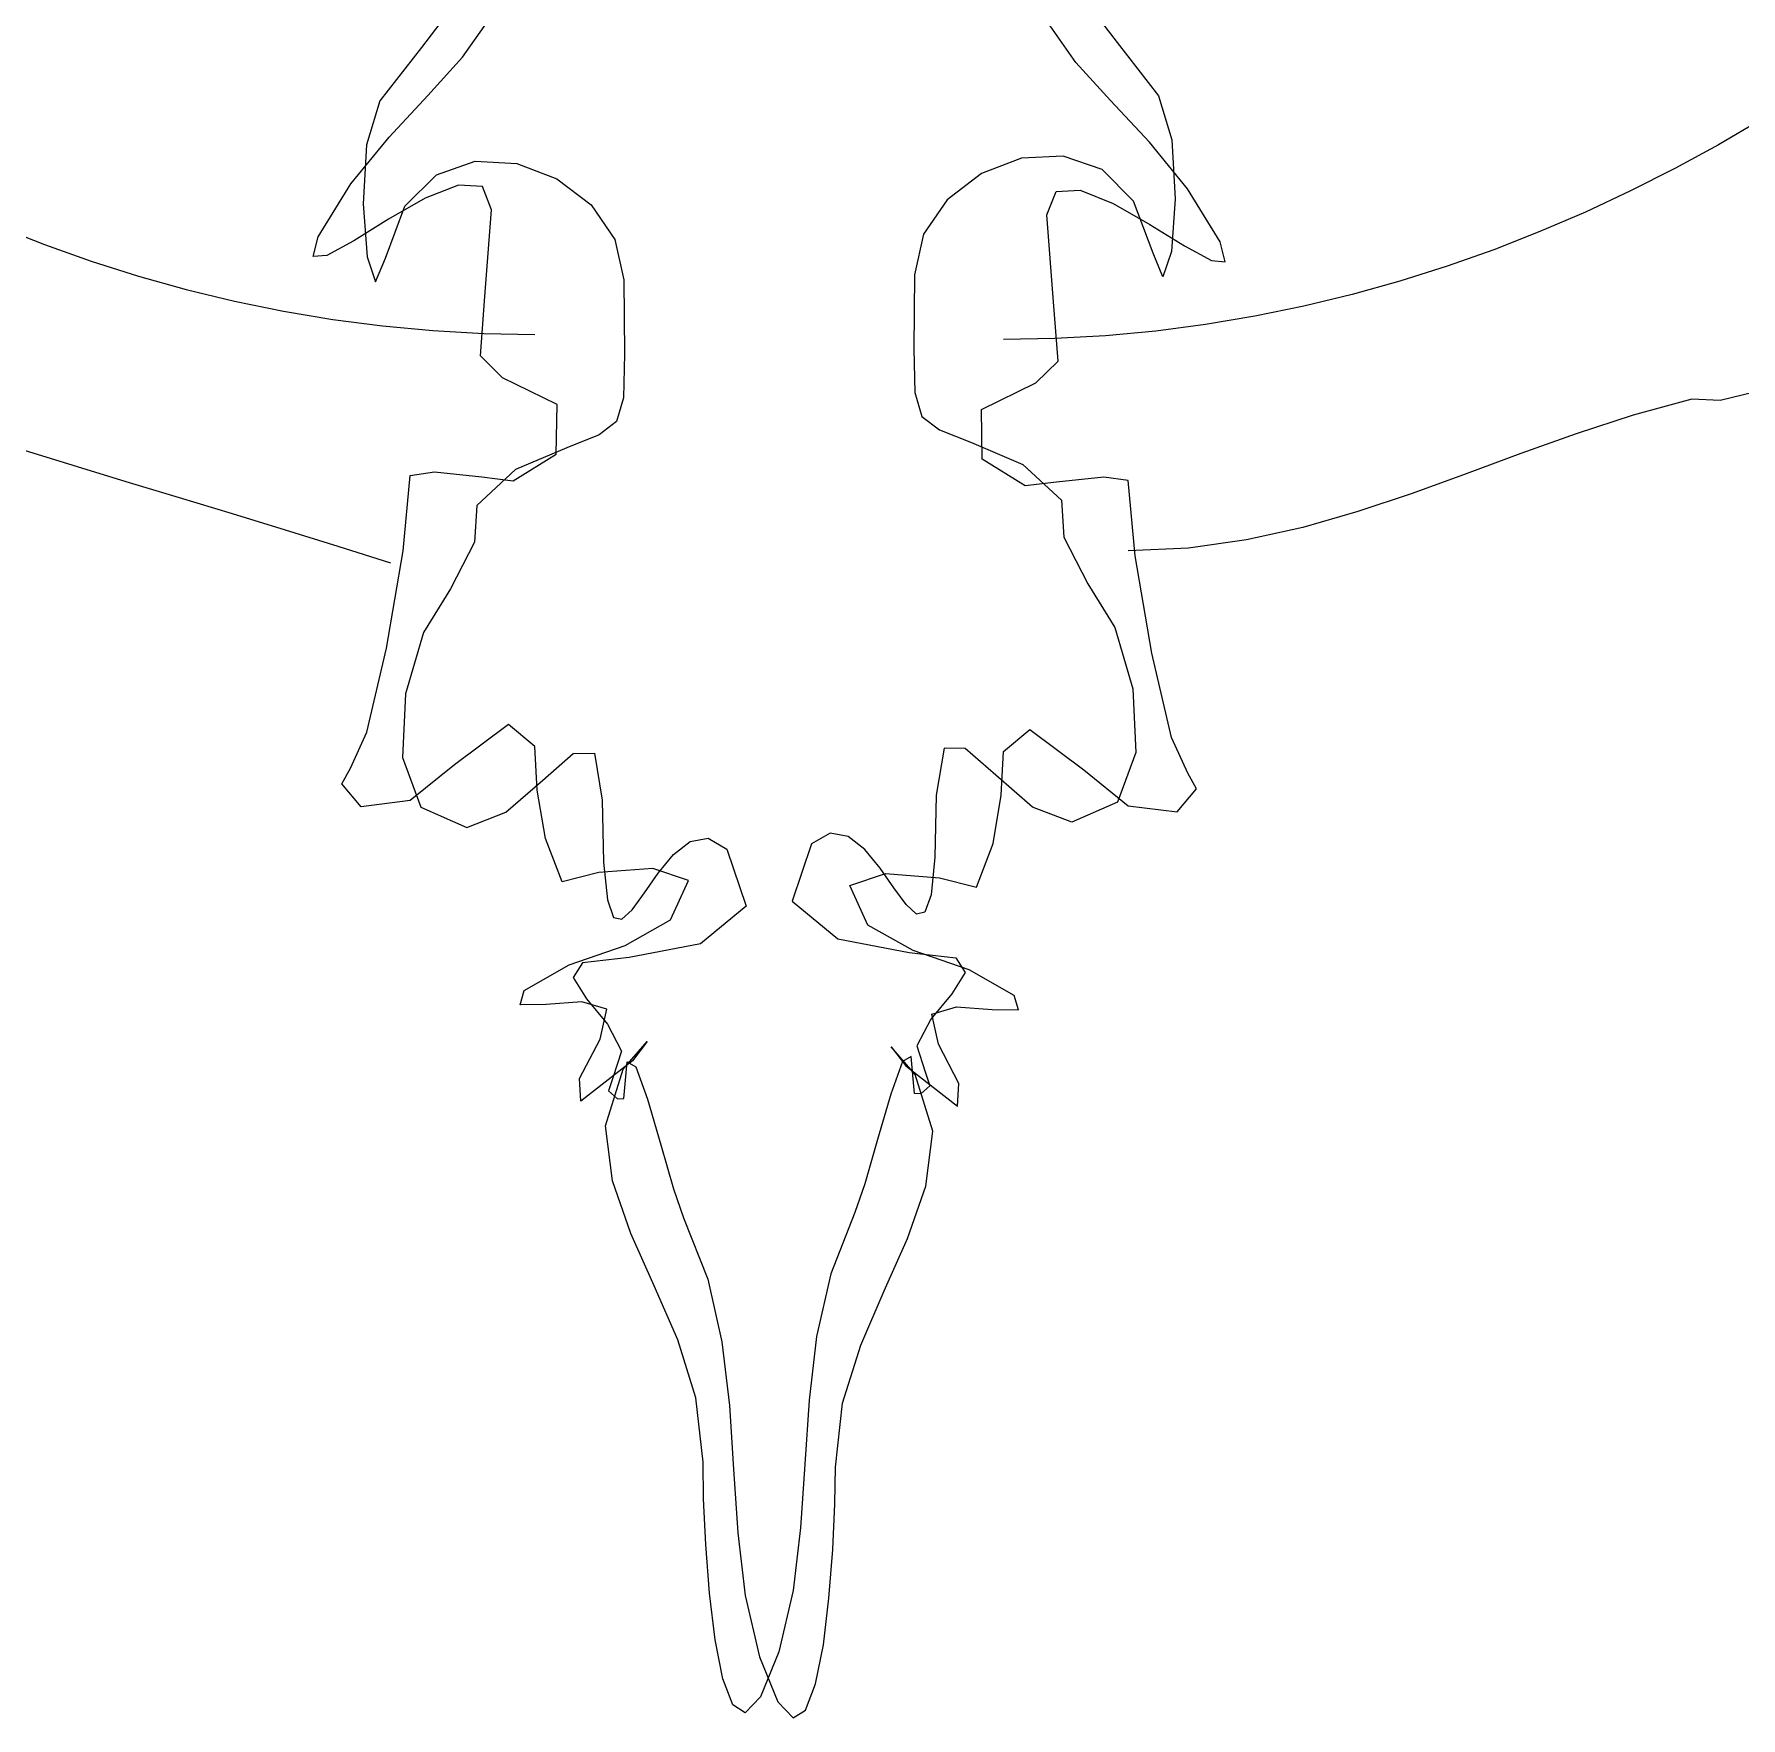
# Model space of a CAD drawing. Header units: centimetres. Extents: x 134057 to 145613, y 5028 to 39996.
# Drawn here: x 141053.73 to 141096.34, y 32791.62 to 32833.66 of the extents above; entities that cross this region are included whole.
import ezdxf

# ---------------------------------------------------------------- set-up
doc = ezdxf.new("R2010")
doc.units = ezdxf.units.CM
doc.layers.add('TEXT', color=3, linetype='Continuous', lineweight=20)

msp = doc.modelspace()

# ---------------------------------------------------------------- linework, layer by layer
at = {"layer": 'TEXT', "color": 2, "linetype": 'Continuous', "lineweight": 13}
for p, q in [((141064.345, 32834.561), (141063.4, 32833.325)), ((141064.345, 32834.561), (141063.4, 32833.325)), ((141079.823, 32834.688), (141080.769, 32833.453)), ((141079.823, 32834.688), (141080.769, 32833.453)), ((141064.425, 32833.081), (141065.069, 32833.992)), ((141064.425, 32833.081), (141065.069, 32833.992)), ((141079.743, 32832.953), (141079.1, 32833.864)), ((141079.743, 32832.953), (141079.1, 32833.864)), ((141080.769, 32833.453), (141081.803, 32832.116)), ((141080.769, 32833.453), (141081.803, 32832.116)), ((141063.4, 32833.325), (141062.365, 32831.989)), ((141063.4, 32833.325), (141062.365, 32831.989)), ((141063.56, 32832.125), (141064.425, 32833.081)), ((141063.56, 32832.125), (141064.425, 32833.081)), ((141080.608, 32831.998), (141079.743, 32832.953)), ((141080.608, 32831.998), (141079.743, 32832.953)), ((141062.365, 32831.989), (141062.029, 32830.892)), ((141062.365, 32831.989), (141062.029, 32830.892)), ((141062.592, 32831.086), (141063.56, 32832.125)), ((141062.592, 32831.086), (141063.56, 32832.125)), ((141081.577, 32830.959), (141080.608, 32831.998)), ((141081.577, 32830.959), (141080.608, 32831.998)), ((141081.803, 32832.116), (141082.14, 32831.019)), ((141081.803, 32832.116), (141082.14, 32831.019)), ((141096.859, 32831.528), (141095.784, 32830.898)), ((141096.859, 32831.528), (141095.784, 32830.898)), ((141061.639, 32829.923), (141062.592, 32831.086)), ((141061.639, 32829.923), (141062.592, 32831.086)), ((141062.029, 32830.892), (141061.945, 32829.418)), ((141062.029, 32830.892), (141061.945, 32829.418)), ((141082.529, 32829.796), (141081.577, 32830.959)), ((141082.529, 32829.796), (141081.577, 32830.959)), ((141082.14, 32831.019), (141082.223, 32829.545)), ((141082.14, 32831.019), (141082.223, 32829.545)), ((141095.784, 32830.898), (141094.693, 32830.303)), ((141095.784, 32830.898), (141094.693, 32830.303)), ((141063.774, 32830.149), (141064.742, 32830.485)), ((141063.774, 32830.149), (141064.742, 32830.485)), ((141064.742, 32830.485), (141065.783, 32830.432)), ((141064.742, 32830.485), (141065.783, 32830.432)), ((141078.385, 32830.559), (141077.382, 32830.176)), ((141078.385, 32830.559), (141077.382, 32830.176)), ((141079.426, 32830.613), (141078.385, 32830.559)), ((141079.426, 32830.613), (141078.385, 32830.559)), ((141080.394, 32830.276), (141079.426, 32830.613)), ((141080.394, 32830.276), (141079.426, 32830.613)), ((141062.99, 32829.361), (141063.774, 32830.149)), ((141062.99, 32829.361), (141063.774, 32830.149)), ((141065.783, 32830.432), (141066.786, 32830.049)), ((141065.783, 32830.432), (141066.786, 32830.049)), ((141066.786, 32830.049), (141067.64, 32829.396)), ((141066.786, 32830.049), (141067.64, 32829.396)), ((141077.382, 32830.176), (141076.528, 32829.523)), ((141077.382, 32830.176), (141076.528, 32829.523)), ((141081.179, 32829.489), (141080.394, 32830.276)), ((141081.179, 32829.489), (141080.394, 32830.276)), ((141094.693, 32830.303), (141093.586, 32829.742)), ((141094.693, 32830.303), (141093.586, 32829.742)), ((141060.821, 32828.597), (141061.639, 32829.923)), ((141060.821, 32828.597), (141061.639, 32829.923)), ((141064.324, 32829.891), (141063.497, 32829.559)), ((141064.324, 32829.891), (141063.497, 32829.559)), ((141064.923, 32829.855), (141064.324, 32829.891)), ((141064.923, 32829.855), (141064.324, 32829.891)), ((141065.153, 32829.274), (141064.923, 32829.855)), ((141065.153, 32829.274), (141064.923, 32829.855)), ((141079.015, 32829.146), (141079.246, 32829.728)), ((141079.015, 32829.146), (141079.246, 32829.728)), ((141079.246, 32829.728), (141079.845, 32829.764)), ((141079.246, 32829.728), (141079.845, 32829.764)), ((141079.845, 32829.764), (141080.672, 32829.432)), ((141079.845, 32829.764), (141080.672, 32829.432)), ((141083.347, 32828.469), (141082.529, 32829.796)), ((141083.347, 32828.469), (141082.529, 32829.796)), ((141093.586, 32829.742), (141092.464, 32829.216)), ((141093.586, 32829.742), (141092.464, 32829.216)), ((141061.945, 32829.418), (141062.044, 32828.1)), ((141061.945, 32829.418), (141062.044, 32828.1)), ((141062.501, 32828.063), (141062.99, 32829.361)), ((141062.501, 32828.063), (141062.99, 32829.361)), ((141063.497, 32829.559), (141062.581, 32829.037)), ((141063.497, 32829.559), (141062.581, 32829.037)), ((141064.983, 32827.103), (141065.153, 32829.274)), ((141064.983, 32827.103), (141065.153, 32829.274)), ((141067.64, 32829.396), (141068.234, 32828.533)), ((141067.64, 32829.396), (141068.234, 32828.533)), ((141076.528, 32829.523), (141075.934, 32828.661)), ((141076.528, 32829.523), (141075.934, 32828.661)), ((141080.672, 32829.432), (141081.587, 32828.909)), ((141080.672, 32829.432), (141081.587, 32828.909)), ((141081.668, 32828.191), (141081.179, 32829.489)), ((141081.668, 32828.191), (141081.179, 32829.489)), ((141082.223, 32829.545), (141082.125, 32828.227)), ((141082.223, 32829.545), (141082.125, 32828.227)), ((141092.464, 32829.216), (141091.327, 32828.727)), ((141092.464, 32829.216), (141091.327, 32828.727)), ((141052.841, 32828.854), (141053.993, 32828.403)), ((141052.841, 32828.854), (141053.993, 32828.403)), ((141062.581, 32829.037), (141061.716, 32828.501)), ((141062.581, 32829.037), (141061.716, 32828.501)), ((141079.186, 32826.975), (141079.015, 32829.146)), ((141079.186, 32826.975), (141079.015, 32829.146)), ((141081.587, 32828.909), (141082.452, 32828.374)), ((141081.587, 32828.909), (141082.452, 32828.374)), ((141053.993, 32828.403), (141055.158, 32827.99)), ((141053.993, 32828.403), (141055.158, 32827.99)), ((141060.697, 32828.104), (141060.821, 32828.597)), ((141060.697, 32828.104), (141060.821, 32828.597)), ((141061.716, 32828.501), (141061.041, 32828.131)), ((141061.716, 32828.501), (141061.041, 32828.131)), ((141068.234, 32828.533), (141068.457, 32827.522)), ((141068.234, 32828.533), (141068.457, 32827.522)), ((141075.934, 32828.661), (141075.712, 32827.649)), ((141075.934, 32828.661), (141075.712, 32827.649)), ((141082.452, 32828.374), (141083.127, 32828.004)), ((141082.452, 32828.374), (141083.127, 32828.004)), ((141083.472, 32827.976), (141083.347, 32828.469)), ((141083.472, 32827.976), (141083.347, 32828.469)), ((141091.327, 32828.727), (141090.176, 32828.275)), ((141091.327, 32828.727), (141090.176, 32828.275)), ((141055.158, 32827.99), (141056.338, 32827.616)), ((141055.158, 32827.99), (141056.338, 32827.616)), ((141061.041, 32828.131), (141060.697, 32828.104)), ((141061.041, 32828.131), (141060.697, 32828.104)), ((141062.044, 32828.1), (141062.253, 32827.471)), ((141062.044, 32828.1), (141062.253, 32827.471)), ((141062.253, 32827.471), (141062.501, 32828.063)), ((141062.253, 32827.471), (141062.501, 32828.063)), ((141081.916, 32827.598), (141081.668, 32828.191)), ((141081.916, 32827.598), (141081.668, 32828.191)), ((141082.125, 32828.227), (141081.916, 32827.598)), ((141082.125, 32828.227), (141081.916, 32827.598)), ((141083.127, 32828.004), (141083.472, 32827.976)), ((141083.127, 32828.004), (141083.472, 32827.976)), ((141090.176, 32828.275), (141089.01, 32827.862)), ((141090.176, 32828.275), (141089.01, 32827.862)), ((141056.338, 32827.616), (141057.531, 32827.283)), ((141056.338, 32827.616), (141057.531, 32827.283)), ((141068.457, 32827.522), (141068.473, 32825.676)), ((141068.457, 32827.522), (141068.473, 32825.676)), ((141075.712, 32827.649), (141075.696, 32825.804)), ((141075.712, 32827.649), (141075.696, 32825.804)), ((141087.831, 32827.488), (141086.638, 32827.155)), ((141087.831, 32827.488), (141086.638, 32827.155)), ((141089.01, 32827.862), (141087.831, 32827.488)), ((141089.01, 32827.862), (141087.831, 32827.488)), ((141057.531, 32827.283), (141058.737, 32826.991)), ((141057.531, 32827.283), (141058.737, 32826.991)), ((141064.872, 32825.624), (141064.983, 32827.103)), ((141064.872, 32825.624), (141064.983, 32827.103)), ((141086.638, 32827.155), (141085.431, 32826.863)), ((141086.638, 32827.155), (141085.431, 32826.863)), ((141058.737, 32826.991), (141059.957, 32826.741)), ((141058.737, 32826.991), (141059.957, 32826.741)), ((141059.957, 32826.741), (141061.189, 32826.534)), ((141059.957, 32826.741), (141061.189, 32826.534)), ((141079.296, 32825.496), (141079.186, 32826.975)), ((141079.296, 32825.496), (141079.186, 32826.975)), ((141085.431, 32826.863), (141084.212, 32826.613)), ((141085.431, 32826.863), (141084.212, 32826.613)), ((141061.189, 32826.534), (141062.433, 32826.372)), ((141061.189, 32826.534), (141062.433, 32826.372)), ((141062.433, 32826.372), (141063.689, 32826.255)), ((141062.433, 32826.372), (141063.689, 32826.255)), ((141063.689, 32826.255), (141064.957, 32826.184)), ((141063.689, 32826.255), (141064.957, 32826.184)), ((141081.736, 32826.245), (141080.48, 32826.127)), ((141081.736, 32826.245), (141080.48, 32826.127)), ((141082.98, 32826.407), (141081.736, 32826.245)), ((141082.98, 32826.407), (141081.736, 32826.245)), ((141084.212, 32826.613), (141082.98, 32826.407)), ((141084.212, 32826.613), (141082.98, 32826.407)), ((141064.957, 32826.184), (141066.236, 32826.16)), ((141064.957, 32826.184), (141066.236, 32826.16)), ((141075.696, 32825.804), (141075.722, 32824.706)), ((141075.696, 32825.804), (141075.722, 32824.706)), ((141079.212, 32826.056), (141077.932, 32826.033)), ((141079.212, 32826.056), (141077.932, 32826.033)), ((141080.48, 32826.127), (141079.212, 32826.056)), ((141080.48, 32826.127), (141079.212, 32826.056)), ((141065.424, 32825.077), (141064.872, 32825.624)), ((141065.424, 32825.077), (141064.872, 32825.624)), ((141068.473, 32825.676), (141068.447, 32824.579)), ((141068.473, 32825.676), (141068.447, 32824.579)), ((141078.745, 32824.95), (141079.296, 32825.496)), ((141078.745, 32824.95), (141079.296, 32825.496)), ((141066.788, 32824.41), (141065.424, 32825.077)), ((141066.788, 32824.41), (141065.424, 32825.077)), ((141077.381, 32824.283), (141078.745, 32824.95)), ((141077.381, 32824.283), (141078.745, 32824.95)), ((141097.515, 32824.925), (141095.829, 32824.51)), ((141068.447, 32824.579), (141068.271, 32823.985)), ((141068.447, 32824.579), (141068.271, 32823.985)), ((141075.722, 32824.706), (141075.898, 32824.113)), ((141075.722, 32824.706), (141075.898, 32824.113)), ((141095.124, 32824.544), (141093.652, 32824.141)), ((141095.829, 32824.51), (141095.124, 32824.544)), ((141066.767, 32823.172), (141066.788, 32824.41)), ((141066.767, 32823.172), (141066.788, 32824.41)), ((141075.898, 32824.113), (141076.333, 32823.779)), ((141075.898, 32824.113), (141076.333, 32823.779)), ((141077.401, 32823.045), (141077.381, 32824.283)), ((141077.401, 32823.045), (141077.381, 32824.283)), ((141093.652, 32824.141), (141092.23, 32823.682)), ((141067.835, 32823.651), (141067.031, 32823.332)), ((141067.835, 32823.651), (141067.031, 32823.332)), ((141068.271, 32823.985), (141067.835, 32823.651)), ((141068.271, 32823.985), (141067.835, 32823.651)), ((141076.333, 32823.779), (141077.137, 32823.46)), ((141076.333, 32823.779), (141077.137, 32823.46)), ((141092.23, 32823.682), (141090.847, 32823.188)), ((141054.703, 32822.883), (141053.379, 32823.295)), ((141067.031, 32823.332), (141065.75, 32822.784)), ((141067.031, 32823.332), (141065.75, 32822.784)), ((141077.137, 32823.46), (141078.419, 32822.911)), ((141077.137, 32823.46), (141078.419, 32822.911)), ((141056.03, 32822.479), (141054.703, 32822.883)), ((141065.75, 32822.784), (141064.787, 32821.891)), ((141065.75, 32822.784), (141064.787, 32821.891)), ((141065.695, 32822.505), (141066.767, 32823.172)), ((141065.695, 32822.505), (141066.767, 32823.172)), ((141078.474, 32822.378), (141077.401, 32823.045)), ((141078.474, 32822.378), (141077.401, 32823.045)), ((141078.419, 32822.911), (141079.382, 32822.019)), ((141078.419, 32822.911), (141079.382, 32822.019)), ((141090.847, 32823.188), (141089.486, 32822.683)), ((141057.357, 32822.078), (141056.03, 32822.479)), ((141062.947, 32820.756), (141063.123, 32822.641)), ((141062.947, 32820.756), (141063.123, 32822.641)), ((141063.123, 32822.641), (141063.729, 32822.726)), ((141063.123, 32822.641), (141063.729, 32822.726)), ((141063.729, 32822.726), (141064.907, 32822.6)), ((141063.729, 32822.726), (141064.907, 32822.6)), ((141064.907, 32822.6), (141065.695, 32822.505)), ((141064.907, 32822.6), (141065.695, 32822.505)), ((141079.261, 32822.473), (141078.474, 32822.378)), ((141079.261, 32822.473), (141078.474, 32822.378)), ((141080.439, 32822.598), (141079.261, 32822.473)), ((141080.439, 32822.598), (141079.261, 32822.473)), ((141081.046, 32822.513), (141080.439, 32822.598)), ((141081.046, 32822.513), (141080.439, 32822.598)), ((141081.221, 32820.629), (141081.046, 32822.513)), ((141081.221, 32820.629), (141081.046, 32822.513)), ((141089.486, 32822.683), (141088.136, 32822.192)), ((141058.684, 32821.677), (141057.357, 32822.078)), ((141079.382, 32822.019), (141079.442, 32821.096)), ((141079.382, 32822.019), (141079.442, 32821.096)), ((141088.136, 32822.192), (141086.781, 32821.737)), ((141060.007, 32821.274), (141058.684, 32821.677)), ((141064.787, 32821.891), (141064.727, 32820.969)), ((141064.787, 32821.891), (141064.727, 32820.969)), ((141086.781, 32821.737), (141085.409, 32821.342)), ((141061.325, 32820.865), (141060.007, 32821.274)), ((141079.442, 32821.096), (141080.043, 32819.933)), ((141079.442, 32821.096), (141080.043, 32819.933)), ((141085.409, 32821.342), (141084.004, 32821.031)), ((141062.636, 32820.447), (141061.325, 32820.865)), ((141062.53, 32818.326), (141062.947, 32820.756)), ((141062.53, 32818.326), (141062.947, 32820.756)), ((141064.727, 32820.969), (141064.125, 32819.806)), ((141064.727, 32820.969), (141064.125, 32819.806)), ((141082.555, 32820.827), (141081.046, 32820.753)), ((141084.004, 32821.031), (141082.555, 32820.827)), ((141081.638, 32818.198), (141081.221, 32820.629)), ((141081.638, 32818.198), (141081.221, 32820.629)), ((141064.125, 32819.806), (141063.453, 32818.719)), ((141064.125, 32819.806), (141063.453, 32818.719)), ((141080.043, 32819.933), (141080.716, 32818.846)), ((141080.043, 32819.933), (141080.716, 32818.846)), ((141063.453, 32818.719), (141063.001, 32817.183)), ((141063.453, 32818.719), (141063.001, 32817.183)), ((141080.716, 32818.846), (141081.167, 32817.31)), ((141080.716, 32818.846), (141081.167, 32817.31)), ((141062.038, 32816.225), (141062.53, 32818.326)), ((141062.038, 32816.225), (141062.53, 32818.326)), ((141082.131, 32816.098), (141081.638, 32818.198)), ((141082.131, 32816.098), (141081.638, 32818.198)), ((141081.167, 32817.31), (141081.242, 32815.723)), ((141081.167, 32817.31), (141081.242, 32815.723)), ((141063.001, 32817.183), (141062.926, 32815.595)), ((141063.001, 32817.183), (141062.926, 32815.595)), ((141065.579, 32816.424), (141064.231, 32815.411)), ((141065.579, 32816.424), (141064.231, 32815.411)), ((141066.236, 32815.872), (141065.579, 32816.424)), ((141066.236, 32815.872), (141065.579, 32816.424)), ((141061.634, 32815.331), (141062.038, 32816.225)), ((141061.634, 32815.331), (141062.038, 32816.225)), ((141077.932, 32815.745), (141078.589, 32816.296)), ((141077.932, 32815.745), (141078.589, 32816.296)), ((141078.589, 32816.296), (141079.938, 32815.284)), ((141078.589, 32816.296), (141079.938, 32815.284)), ((141082.535, 32815.203), (141082.131, 32816.098)), ((141082.535, 32815.203), (141082.131, 32816.098)), ((141062.926, 32815.595), (141063.384, 32814.352)), ((141062.926, 32815.595), (141063.384, 32814.352)), ((141066.291, 32814.784), (141066.236, 32815.872)), ((141066.291, 32814.784), (141066.236, 32815.872)), ((141066.424, 32815.024), (141067.192, 32815.692)), ((141066.424, 32815.024), (141067.192, 32815.692)), ((141067.192, 32815.692), (141067.719, 32815.704)), ((141067.192, 32815.692), (141067.719, 32815.704)), ((141067.719, 32815.704), (141067.915, 32814.527)), ((141067.719, 32815.704), (141067.915, 32814.527)), ((141076.449, 32815.831), (141076.253, 32814.654)), ((141076.449, 32815.831), (141076.253, 32814.654)), ((141076.976, 32815.819), (141076.449, 32815.831)), ((141076.976, 32815.819), (141076.449, 32815.831)), ((141077.744, 32815.151), (141076.976, 32815.819)), ((141077.744, 32815.151), (141076.976, 32815.819)), ((141077.877, 32814.657), (141077.932, 32815.745)), ((141077.877, 32814.657), (141077.932, 32815.745)), ((141081.242, 32815.723), (141080.784, 32814.48)), ((141081.242, 32815.723), (141080.784, 32814.48)), ((141061.418, 32814.94), (141061.634, 32815.331)), ((141061.418, 32814.94), (141061.634, 32815.331)), ((141064.231, 32815.411), (141063.123, 32814.519)), ((141064.231, 32815.411), (141063.123, 32814.519)), ((141078.662, 32814.359), (141077.744, 32815.151)), ((141078.662, 32814.359), (141077.744, 32815.151)), ((141079.938, 32815.284), (141081.046, 32814.391)), ((141079.938, 32815.284), (141081.046, 32814.391)), ((141082.75, 32814.812), (141082.535, 32815.203)), ((141082.75, 32814.812), (141082.535, 32815.203)), ((141061.894, 32814.368), (141061.418, 32814.94)), ((141061.894, 32814.368), (141061.418, 32814.94)), ((141065.507, 32814.232), (141066.424, 32815.024)), ((141065.507, 32814.232), (141066.424, 32815.024)), ((141066.497, 32813.576), (141066.291, 32814.784)), ((141066.497, 32813.576), (141066.291, 32814.784)), ((141082.274, 32814.241), (141082.75, 32814.812)), ((141082.274, 32814.241), (141082.75, 32814.812)), ((141063.123, 32814.519), (141061.894, 32814.368)), ((141063.123, 32814.519), (141061.894, 32814.368)), ((141063.384, 32814.352), (141064.531, 32813.85)), ((141063.384, 32814.352), (141064.531, 32813.85)), ((141067.915, 32814.527), (141067.948, 32812.982)), ((141067.915, 32814.527), (141067.948, 32812.982)), ((141076.253, 32814.654), (141076.22, 32813.109)), ((141076.253, 32814.654), (141076.22, 32813.109)), ((141077.672, 32813.449), (141077.877, 32814.657)), ((141077.672, 32813.449), (141077.877, 32814.657)), ((141079.637, 32813.977), (141078.662, 32814.359)), ((141079.637, 32813.977), (141078.662, 32814.359)), ((141080.784, 32814.48), (141079.637, 32813.977)), ((141080.784, 32814.48), (141079.637, 32813.977)), ((141081.046, 32814.391), (141082.274, 32814.241)), ((141081.046, 32814.391), (141082.274, 32814.241)), ((141064.531, 32813.85), (141065.507, 32814.232)), ((141064.531, 32813.85), (141065.507, 32814.232)), ((141066.913, 32812.488), (141066.497, 32813.576)), ((141066.913, 32812.488), (141066.497, 32813.576)), ((141069.699, 32813.172), (141070.115, 32813.497)), ((141069.699, 32813.172), (141070.115, 32813.497)), ((141070.115, 32813.497), (141070.56, 32813.578)), ((141070.115, 32813.497), (141070.56, 32813.578)), ((141070.56, 32813.578), (141071.029, 32813.308)), ((141070.56, 32813.578), (141071.029, 32813.308)), ((141073.14, 32813.436), (141072.658, 32812.012)), ((141073.14, 32813.436), (141072.658, 32812.012)), ((141073.609, 32813.705), (141073.14, 32813.436)), ((141073.609, 32813.705), (141073.14, 32813.436)), ((141074.054, 32813.624), (141073.609, 32813.705)), ((141074.054, 32813.624), (141073.609, 32813.705)), ((141074.47, 32813.299), (141074.054, 32813.624)), ((141074.47, 32813.299), (141074.054, 32813.624)), ((141077.256, 32812.361), (141077.672, 32813.449)), ((141077.256, 32812.361), (141077.672, 32813.449)), ((141067.948, 32812.982), (141068.044, 32812.042)), ((141067.948, 32812.982), (141068.044, 32812.042)), ((141069.316, 32812.709), (141069.699, 32813.172)), ((141069.316, 32812.709), (141069.699, 32813.172)), ((141071.029, 32813.308), (141071.51, 32811.884)), ((141071.029, 32813.308), (141071.51, 32811.884)), ((141074.853, 32812.836), (141074.47, 32813.299)), ((141074.853, 32812.836), (141074.47, 32813.299)), ((141076.22, 32813.109), (141076.125, 32812.17)), ((141076.22, 32813.109), (141076.125, 32812.17)), ((141067.831, 32812.721), (141066.913, 32812.488)), ((141067.831, 32812.721), (141066.913, 32812.488)), ((141069.18, 32812.827), (141067.831, 32812.721)), ((141069.18, 32812.827), (141067.831, 32812.721)), ((141068.97, 32812.214), (141069.316, 32812.709)), ((141068.97, 32812.214), (141069.316, 32812.709)), ((141070.073, 32812.526), (141069.18, 32812.827)), ((141070.073, 32812.526), (141069.18, 32812.827)), ((141074.096, 32812.399), (141074.988, 32812.699)), ((141074.096, 32812.399), (141074.988, 32812.699)), ((141075.199, 32812.342), (141074.853, 32812.836)), ((141075.199, 32812.342), (141074.853, 32812.836)), ((141074.988, 32812.699), (141076.338, 32812.593)), ((141074.988, 32812.699), (141076.338, 32812.593)), ((141076.338, 32812.593), (141077.256, 32812.361)), ((141076.338, 32812.593), (141077.256, 32812.361)), ((141068.665, 32811.794), (141068.97, 32812.214)), ((141068.665, 32811.794), (141068.97, 32812.214)), ((141069.62, 32811.541), (141070.073, 32812.526)), ((141069.62, 32811.541), (141070.073, 32812.526)), ((141074.548, 32811.413), (141074.096, 32812.399)), ((141074.548, 32811.413), (141074.096, 32812.399)), ((141075.503, 32811.922), (141075.199, 32812.342)), ((141075.503, 32811.922), (141075.199, 32812.342)), ((141076.125, 32812.17), (141075.97, 32811.73)), ((141076.125, 32812.17), (141075.97, 32811.73)), ((141068.044, 32812.042), (141068.198, 32811.602)), ((141068.044, 32812.042), (141068.198, 32811.602)), ((141068.407, 32811.555), (141068.665, 32811.794)), ((141068.407, 32811.555), (141068.665, 32811.794)), ((141071.51, 32811.884), (141070.367, 32810.942)), ((141071.51, 32811.884), (141070.367, 32810.942)), ((141072.658, 32812.012), (141073.801, 32811.069)), ((141072.658, 32812.012), (141073.801, 32811.069)), ((141075.762, 32811.682), (141075.503, 32811.922)), ((141075.762, 32811.682), (141075.503, 32811.922)), ((141075.97, 32811.73), (141075.762, 32811.682)), ((141075.97, 32811.73), (141075.762, 32811.682)), ((141068.198, 32811.602), (141068.407, 32811.555)), ((141068.198, 32811.602), (141068.407, 32811.555)), ((141068.492, 32810.904), (141069.62, 32811.541)), ((141068.492, 32810.904), (141069.62, 32811.541)), ((141075.676, 32810.776), (141074.548, 32811.413)), ((141075.676, 32810.776), (141074.548, 32811.413)), ((141067.093, 32810.418), (141068.492, 32810.904)), ((141067.093, 32810.418), (141068.492, 32810.904)), ((141070.367, 32810.942), (141068.592, 32810.601)), ((141070.367, 32810.942), (141068.592, 32810.601)), ((141073.801, 32811.069), (141075.576, 32810.728)), ((141073.801, 32811.069), (141075.576, 32810.728)), ((141067.425, 32810.465), (141067.193, 32810.1)), ((141067.425, 32810.465), (141067.193, 32810.1)), ((141068.592, 32810.601), (141067.425, 32810.465)), ((141068.592, 32810.601), (141067.425, 32810.465)), ((141075.576, 32810.728), (141076.744, 32810.592)), ((141075.576, 32810.728), (141076.744, 32810.592)), ((141077.075, 32810.29), (141075.676, 32810.776)), ((141077.075, 32810.29), (141075.676, 32810.776)), ((141076.744, 32810.592), (141076.975, 32810.227)), ((141076.744, 32810.592), (141076.975, 32810.227)), ((141065.965, 32809.781), (141067.093, 32810.418)), ((141065.965, 32809.781), (141067.093, 32810.418)), ((141067.193, 32810.1), (141067.526, 32809.569)), ((141067.193, 32810.1), (141067.526, 32809.569)), ((141076.975, 32810.227), (141076.642, 32809.696)), ((141076.975, 32810.227), (141076.642, 32809.696)), ((141078.203, 32809.653), (141077.075, 32810.29)), ((141078.203, 32809.653), (141077.075, 32810.29)), ((141065.864, 32809.42), (141065.965, 32809.781)), ((141065.864, 32809.42), (141065.965, 32809.781)), ((141076.642, 32809.696), (141076.118, 32809.064)), ((141076.642, 32809.696), (141076.118, 32809.064)), ((141078.305, 32809.293), (141078.203, 32809.653)), ((141078.305, 32809.293), (141078.203, 32809.653)), ((141066.515, 32809.43), (141065.864, 32809.42)), ((141066.515, 32809.43), (141065.864, 32809.42)), ((141067.408, 32809.498), (141066.515, 32809.43)), ((141067.408, 32809.498), (141066.515, 32809.43)), ((141068.027, 32809.313), (141067.408, 32809.498)), ((141068.027, 32809.313), (141067.408, 32809.498)), ((141067.526, 32809.569), (141068.051, 32808.936)), ((141067.526, 32809.569), (141068.051, 32808.936)), ((141067.86, 32808.562), (141068.027, 32809.313)), ((141067.86, 32808.562), (141068.027, 32809.313)), ((141076.141, 32809.185), (141076.761, 32809.371)), ((141076.141, 32809.185), (141076.761, 32809.371)), ((141076.308, 32808.435), (141076.141, 32809.185)), ((141076.308, 32808.435), (141076.141, 32809.185)), ((141076.761, 32809.371), (141077.653, 32809.302)), ((141076.761, 32809.371), (141077.653, 32809.302)), ((141077.653, 32809.302), (141078.305, 32809.293)), ((141077.653, 32809.302), (141078.305, 32809.293)), ((141068.051, 32808.936), (141068.395, 32808.266)), ((141068.051, 32808.936), (141068.395, 32808.266)), ((141076.118, 32809.064), (141075.774, 32808.394)), ((141076.118, 32809.064), (141075.774, 32808.394)), ((141067.349, 32807.58), (141067.86, 32808.562)), ((141067.349, 32807.58), (141067.86, 32808.562)), ((141068.442, 32807.81), (141069.039, 32808.502)), ((141068.442, 32807.81), (141069.039, 32808.502)), ((141069.039, 32808.502), (141068.673, 32808.021)), ((141069.039, 32808.502), (141068.673, 32808.021)), ((141075.726, 32807.683), (141075.13, 32808.375)), ((141075.13, 32808.375), (141075.496, 32807.894)), ((141075.726, 32807.683), (141075.13, 32808.375)), ((141075.13, 32808.375), (141075.496, 32807.894)), ((141075.774, 32808.394), (141075.982, 32807.75)), ((141075.774, 32808.394), (141075.982, 32807.75)), ((141076.819, 32807.452), (141076.308, 32808.435)), ((141076.819, 32807.452), (141076.308, 32808.435)), ((141068.673, 32808.021), (141067.379, 32807.018)), ((141068.673, 32808.021), (141067.379, 32807.018)), ((141068.395, 32808.266), (141068.186, 32807.623)), ((141068.395, 32808.266), (141068.186, 32807.623)), ((141068.457, 32807.081), (141068.539, 32807.998)), ((141068.457, 32807.081), (141068.539, 32807.998)), ((141068.539, 32807.998), (141068.753, 32807.874)), ((141068.539, 32807.998), (141068.753, 32807.874)), ((141068.753, 32807.874), (141069.049, 32807.064)), ((141068.753, 32807.874), (141069.049, 32807.064)), ((141075.416, 32808.001), (141075.119, 32807.192)), ((141075.416, 32808.001), (141075.119, 32807.192)), ((141075.63, 32808.126), (141075.416, 32808.001)), ((141075.63, 32808.126), (141075.416, 32808.001)), ((141075.496, 32807.894), (141076.789, 32806.891)), ((141075.496, 32807.894), (141076.789, 32806.891)), ((141075.712, 32807.209), (141075.63, 32808.126)), ((141075.712, 32807.209), (141075.63, 32808.126)), ((141067.379, 32807.018), (141067.349, 32807.58)), ((141067.379, 32807.018), (141067.349, 32807.58)), ((141067.996, 32806.397), (141068.442, 32807.81)), ((141067.996, 32806.397), (141068.442, 32807.81)), ((141068.186, 32807.623), (141068.076, 32807.272)), ((141068.186, 32807.623), (141068.076, 32807.272)), ((141076.173, 32806.269), (141075.726, 32807.683)), ((141076.173, 32806.269), (141075.726, 32807.683)), ((141075.982, 32807.75), (141076.093, 32807.399)), ((141075.982, 32807.75), (141076.093, 32807.399)), ((141076.789, 32806.891), (141076.819, 32807.452)), ((141076.789, 32806.891), (141076.819, 32807.452)), ((141068.076, 32807.272), (141068.296, 32807.071)), ((141068.076, 32807.272), (141068.296, 32807.071)), ((141068.296, 32807.071), (141068.457, 32807.081)), ((141068.296, 32807.071), (141068.457, 32807.081)), ((141069.049, 32807.064), (141069.379, 32805.928)), ((141069.049, 32807.064), (141069.379, 32805.928)), ((141075.119, 32807.192), (141074.789, 32806.056)), ((141075.119, 32807.192), (141074.789, 32806.056)), ((141075.872, 32807.199), (141075.712, 32807.209)), ((141075.872, 32807.199), (141075.712, 32807.209)), ((141076.093, 32807.399), (141075.872, 32807.199)), ((141076.093, 32807.399), (141075.872, 32807.199)), ((141068.176, 32805.023), (141067.996, 32806.397)), ((141068.176, 32805.023), (141067.996, 32806.397)), ((141075.992, 32804.895), (141076.173, 32806.269)), ((141075.992, 32804.895), (141076.173, 32806.269)), ((141069.379, 32805.928), (141069.695, 32804.822)), ((141069.379, 32805.928), (141069.695, 32804.822)), ((141074.789, 32806.056), (141074.474, 32804.95)), ((141074.789, 32806.056), (141074.474, 32804.95)), ((141068.627, 32803.709), (141068.176, 32805.023)), ((141068.627, 32803.709), (141068.176, 32805.023)), ((141074.474, 32804.95), (141074.223, 32804.231)), ((141074.474, 32804.95), (141074.223, 32804.231)), ((141075.541, 32803.582), (141075.992, 32804.895)), ((141075.541, 32803.582), (141075.992, 32804.895)), ((141069.695, 32804.822), (141069.946, 32804.103)), ((141069.695, 32804.822), (141069.946, 32804.103)), ((141069.946, 32804.103), (141070.548, 32802.572)), ((141069.946, 32804.103), (141070.548, 32802.572)), ((141074.223, 32804.231), (141073.62, 32802.7)), ((141074.223, 32804.231), (141073.62, 32802.7)), ((141069.214, 32802.403), (141068.627, 32803.709)), ((141069.214, 32802.403), (141068.627, 32803.709)), ((141074.954, 32802.276), (141075.541, 32803.582)), ((141074.954, 32802.276), (141075.541, 32803.582)), ((141069.801, 32801.052), (141069.214, 32802.403)), ((141069.801, 32801.052), (141069.214, 32802.403)), ((141070.548, 32802.572), (141070.902, 32801.006)), ((141070.548, 32802.572), (141070.902, 32801.006)), ((141073.62, 32802.7), (141073.267, 32801.134)), ((141073.62, 32802.7), (141073.267, 32801.134)), ((141074.368, 32800.925), (141074.954, 32802.276)), ((141074.368, 32800.925), (141074.954, 32802.276)), ((141070.252, 32799.603), (141069.801, 32801.052)), ((141070.252, 32799.603), (141069.801, 32801.052)), ((141073.267, 32801.134), (141073.079, 32799.546)), ((141073.267, 32801.134), (141073.079, 32799.546)), ((141070.902, 32801.006), (141071.09, 32799.418)), ((141070.902, 32801.006), (141071.09, 32799.418)), ((141073.917, 32799.476), (141074.368, 32800.925)), ((141073.917, 32799.476), (141074.368, 32800.925)), ((141070.432, 32798.004), (141070.252, 32799.603)), ((141070.432, 32798.004), (141070.252, 32799.603)), ((141071.09, 32799.418), (141071.195, 32797.824)), ((141071.09, 32799.418), (141071.195, 32797.824)), ((141073.079, 32799.546), (141072.974, 32797.951)), ((141073.079, 32799.546), (141072.974, 32797.951)), ((141073.736, 32797.877), (141073.917, 32799.476)), ((141073.736, 32797.877), (141073.917, 32799.476)), ((141070.448, 32797.084), (141070.432, 32798.004)), ((141070.448, 32797.084), (141070.432, 32798.004)), ((141071.195, 32797.824), (141071.3, 32796.236)), ((141071.195, 32797.824), (141071.3, 32796.236)), ((141072.974, 32797.951), (141072.869, 32796.363)), ((141072.974, 32797.951), (141072.869, 32796.363)), ((141073.72, 32796.956), (141073.736, 32797.877)), ((141073.72, 32796.956), (141073.736, 32797.877)), ((141070.5, 32795.948), (141070.448, 32797.084)), ((141070.5, 32795.948), (141070.448, 32797.084)), ((141073.669, 32795.82), (141073.72, 32796.956)), ((141073.669, 32795.82), (141073.72, 32796.956)), ((141072.869, 32796.363), (141072.681, 32794.797)), ((141072.869, 32796.363), (141072.681, 32794.797)), ((141070.593, 32794.73), (141070.5, 32795.948)), ((141070.593, 32794.73), (141070.5, 32795.948)), ((141071.3, 32796.236), (141071.487, 32794.67)), ((141071.3, 32796.236), (141071.487, 32794.67)), ((141073.576, 32794.603), (141073.669, 32795.82)), ((141073.576, 32794.603), (141073.669, 32795.82)), ((141070.732, 32793.566), (141070.593, 32794.73)), ((141070.732, 32793.566), (141070.593, 32794.73)), ((141071.487, 32794.67), (141071.841, 32793.139)), ((141071.487, 32794.67), (141071.841, 32793.139)), ((141072.681, 32794.797), (141072.328, 32793.266)), ((141072.681, 32794.797), (141072.328, 32793.266)), ((141073.436, 32793.439), (141073.576, 32794.603)), ((141073.436, 32793.439), (141073.576, 32794.603)), ((141070.924, 32792.59), (141070.732, 32793.566)), ((141070.924, 32792.59), (141070.732, 32793.566)), ((141073.244, 32792.463), (141073.436, 32793.439)), ((141073.244, 32792.463), (141073.436, 32793.439)), ((141071.841, 32793.139), (141072.298, 32792.013)), ((141071.841, 32793.139), (141072.298, 32792.013)), ((141072.328, 32793.266), (141071.87, 32792.141)), ((141072.328, 32793.266), (141071.87, 32792.141)), ((141071.174, 32791.938), (141070.924, 32792.59)), ((141071.174, 32791.938), (141070.924, 32792.59)), ((141071.87, 32792.141), (141071.488, 32791.743)), ((141071.87, 32792.141), (141071.488, 32791.743)), ((141072.994, 32791.81), (141073.244, 32792.463)), ((141072.994, 32791.81), (141073.244, 32792.463)), ((141071.488, 32791.743), (141071.174, 32791.938)), ((141071.488, 32791.743), (141071.174, 32791.938)), ((141072.298, 32792.013), (141072.681, 32791.615)), ((141072.298, 32792.013), (141072.681, 32791.615)), ((141072.681, 32791.615), (141072.994, 32791.81)), ((141072.681, 32791.615), (141072.994, 32791.81))]:
    msp.add_line(p, q, dxfattribs=at)

doc.saveas('drawing.dxf')
